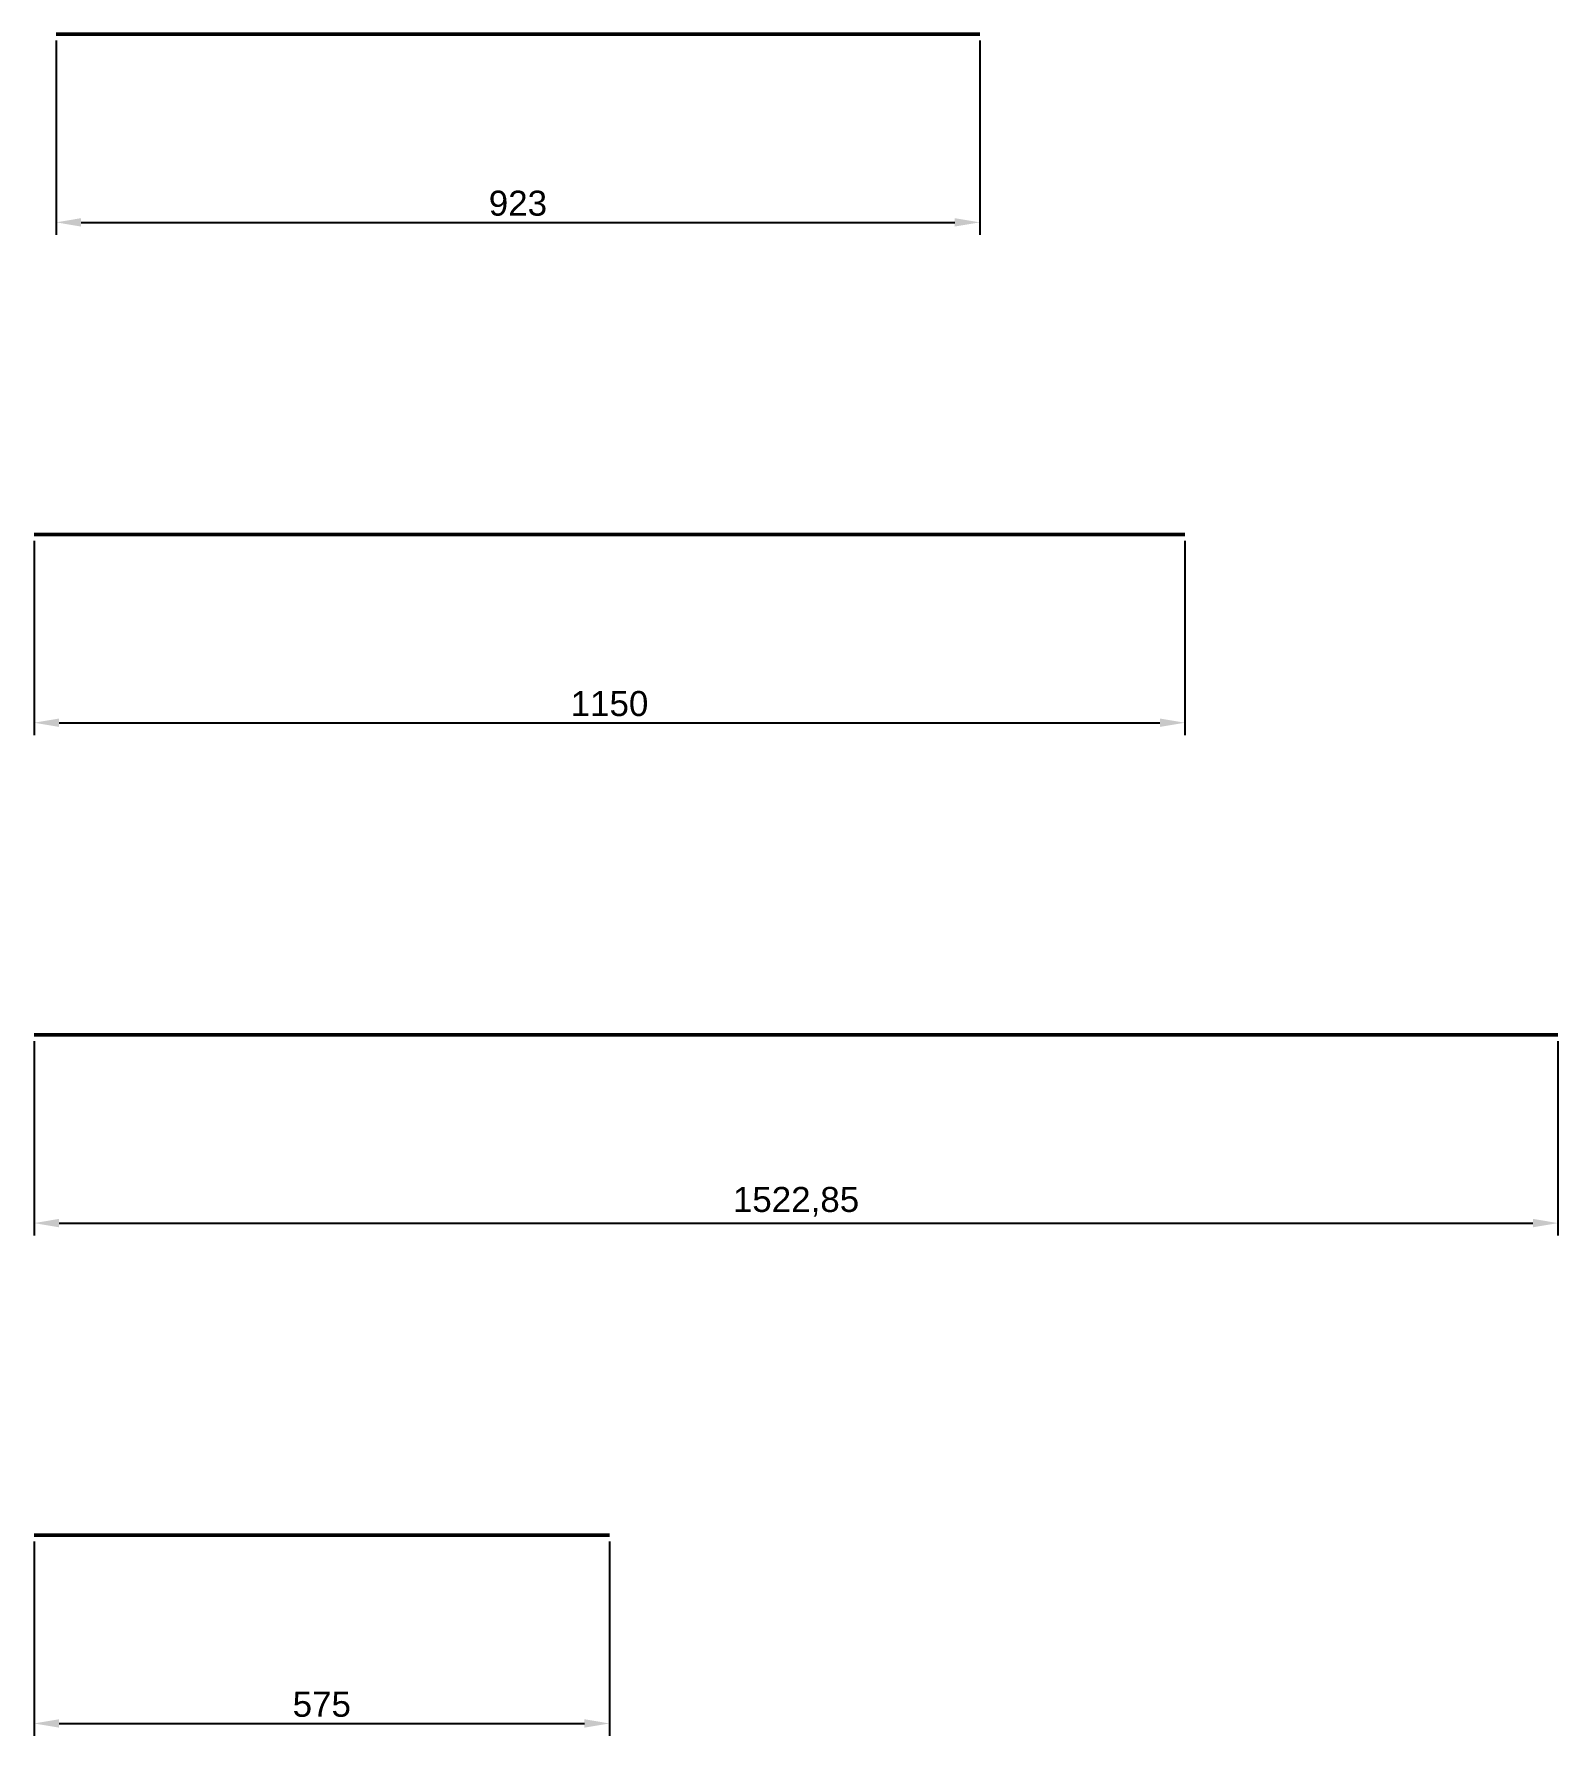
# Model space of a CAD drawing. Header units: centimetres. Extents: x 97323 to 265699, y 20741 to 39605.
# Drawn here: x 264176 to 265699, y 31237 to 32938 of the extents above; entities that cross this region are included whole.
import ezdxf

# ---------------------------------------------------------------- set-up
doc = ezdxf.new("R2010")
doc.units = ezdxf.units.CM
doc.header["$LTSCALE"] = 10
doc.header["$PDMODE"] = 35
doc.header["$PDSIZE"] = 30
doc.layers.add('01-FORT-2', color=140, linetype='Continuous', lineweight=50)
doc.layers.add('085-COTATION', color=140, linetype='Continuous', lineweight=5)
doc.styles.add('ARIAL-SD', font='arial.ttf')
doc.dimstyles.new('ISO-25-SD', dxfattribs={"dimscale": 10, "dimtxt": 2.5, "dimasz": 2.5, "dimexe": 1.25, "dimexo": 0.625, "dimtad": 1, "dimtoh": 1, "dimtxsty": 'ARIAL-SD', "dimcen": 0, "dimadec": 0, "dimazin": 0, "dimtfac": 1, "dimtofl": 0, "dimtmove": 0, "dimatfit": 3, "dimfxl": 1, "dimarcsym": 0})

# ---------------------------------------------------------------- blocks, each defined once
blk = doc.blocks.new('*D27')
at = {"layer": '085-COTATION', "color": 0, "lineweight": -2, "transparency": 16777216}
for p, q in [((264198.3, 32931.9), (264198.3, 32737.5)), ((265121.3, 32931.9), (265121.3, 32737.5)), ((264223.3, 32750), (265096.3, 32750))]:
    blk.add_line(p, q, dxfattribs=at)
at = {"layer": '085-COTATION', "color": 0, "transparency": 16777216}
for points in [[(264223.3, 32754.2), (264223.3, 32745.8), (264198.3, 32750)], [(265096.3, 32754.2), (265096.3, 32745.8), (265121.3, 32750)]]:
    blk.add_solid(points, dxfattribs=at)
at = {"layer": 'Defpoints', "color": 0, "transparency": 16777216}
for p in [(264198.3, 32938.2), (265121.3, 32938.2), (265121.3, 32750)]:
    blk.add_point(p, dxfattribs=at)
at = {"layer": '085-COTATION', "color": 0, "transparency": 16777216, "insert": (264659.8, 32769), "char_height": 25, "attachment_point": 5, "style": 'ARIAL-SD'}
blk.add_mtext('923', dxfattribs=at)
blk = doc.blocks.new('*D48')
at = {"layer": '085-COTATION', "color": 0, "lineweight": -2, "transparency": 16777216}
for p, q in [((264176.3, 32431.9), (264176.3, 32237.5)), ((265326.3, 32431.9), (265326.3, 32237.5)), ((264201.3, 32250), (265301.3, 32250))]:
    blk.add_line(p, q, dxfattribs=at)
at = {"layer": '085-COTATION', "color": 0, "transparency": 16777216}
for points in [[(264201.3, 32254.2), (264201.3, 32245.8), (264176.3, 32250)], [(265301.3, 32254.2), (265301.3, 32245.8), (265326.3, 32250)]]:
    blk.add_solid(points, dxfattribs=at)
at = {"layer": 'Defpoints', "color": 0, "transparency": 16777216}
for p in [(264176.3, 32438.2), (265326.3, 32438.2), (265326.3, 32250)]:
    blk.add_point(p, dxfattribs=at)
at = {"layer": '085-COTATION', "color": 0, "transparency": 16777216, "insert": (264751.3, 32269), "char_height": 25, "attachment_point": 5, "style": 'ARIAL-SD'}
blk.add_mtext('1150', dxfattribs=at)
blk = doc.blocks.new('*D49')
at = {"layer": '085-COTATION', "color": 0, "lineweight": -2, "transparency": 16777216}
for p, q in [((264176.3, 31931.9), (264176.3, 31737.5)), ((265699.1, 31931.9), (265699.1, 31737.5)), ((264201.3, 31750), (265674.1, 31750))]:
    blk.add_line(p, q, dxfattribs=at)
at = {"layer": '085-COTATION', "color": 0, "transparency": 16777216}
for points in [[(264201.3, 31754.2), (264201.3, 31745.8), (264176.3, 31750)], [(265674.1, 31754.2), (265674.1, 31745.8), (265699.1, 31750)]]:
    blk.add_solid(points, dxfattribs=at)
at = {"layer": 'Defpoints', "color": 0, "transparency": 16777216}
for p in [(264176.3, 31938.2), (265699.1, 31938.2), (265699.1, 31750)]:
    blk.add_point(p, dxfattribs=at)
at = {"layer": '085-COTATION', "color": 0, "transparency": 16777216, "insert": (264937.7, 31771.3), "char_height": 25, "attachment_point": 5, "style": 'ARIAL-SD'}
blk.add_mtext('1522,85', dxfattribs=at)
blk = doc.blocks.new('*D50')
at = {"layer": '085-COTATION', "color": 0, "lineweight": -2, "transparency": 16777216}
for p, q in [((264176.3, 31431.9), (264176.3, 31237.5)), ((264751.3, 31431.9), (264751.3, 31237.5)), ((264201.3, 31250), (264726.3, 31250))]:
    blk.add_line(p, q, dxfattribs=at)
at = {"layer": '085-COTATION', "color": 0, "transparency": 16777216}
for points in [[(264201.3, 31254.2), (264201.3, 31245.8), (264176.3, 31250)], [(264726.3, 31254.2), (264726.3, 31245.8), (264751.3, 31250)]]:
    blk.add_solid(points, dxfattribs=at)
at = {"layer": 'Defpoints', "color": 0, "transparency": 16777216}
for p in [(264176.3, 31438.2), (264751.3, 31438.2), (264751.3, 31250)]:
    blk.add_point(p, dxfattribs=at)
at = {"layer": '085-COTATION', "color": 0, "transparency": 16777216, "insert": (264463.8, 31269), "char_height": 25, "attachment_point": 5, "style": 'ARIAL-SD'}
blk.add_mtext('575', dxfattribs=at)

msp = doc.modelspace()

# ---------------------------------------------------------------- linework, layer by layer
at = {"layer": '01-FORT-2'}
for p, q in [((264198.251, 32938.193), (265121.251, 32938.193)), ((264176.251, 32438.193), (265326.251, 32438.193)), ((264176.251, 31938.193), (265699.103, 31938.193)), ((264176.251, 31438.193), (264751.251, 31438.193))]:
    msp.add_line(p, q, dxfattribs=at)

# ---------------------------------------------------------------- dimensions: what is measured, and where the dimension line sits
at = {"layer": '085-COTATION'}
for base, p1, p2, picture, middle in [((265121.251, 32749.999), (264198.251, 32938.193), (265121.251, 32938.193), '*D27', (264659.751, 32769.022)), ((265326.251, 32249.999), (264176.251, 32438.193), (265326.251, 32438.193), '*D48', (264751.251, 32269.013)), ((265699.103, 31749.999), (264176.251, 31938.193), (265699.103, 31938.193), '*D49', (264937.677, 31771.273)), ((264751.251, 31249.999), (264176.251, 31438.193), (264751.251, 31438.193), '*D50', (264463.751, 31268.962))]:
    dim = msp.add_linear_dim(base=base, p1=p1, p2=p2, dimstyle='ISO-25-SD', dxfattribs=at)
    dim.commit()
    dim.dimension.update_dxf_attribs({"geometry": picture, "text_midpoint": middle})

doc.saveas('drawing.dxf')
